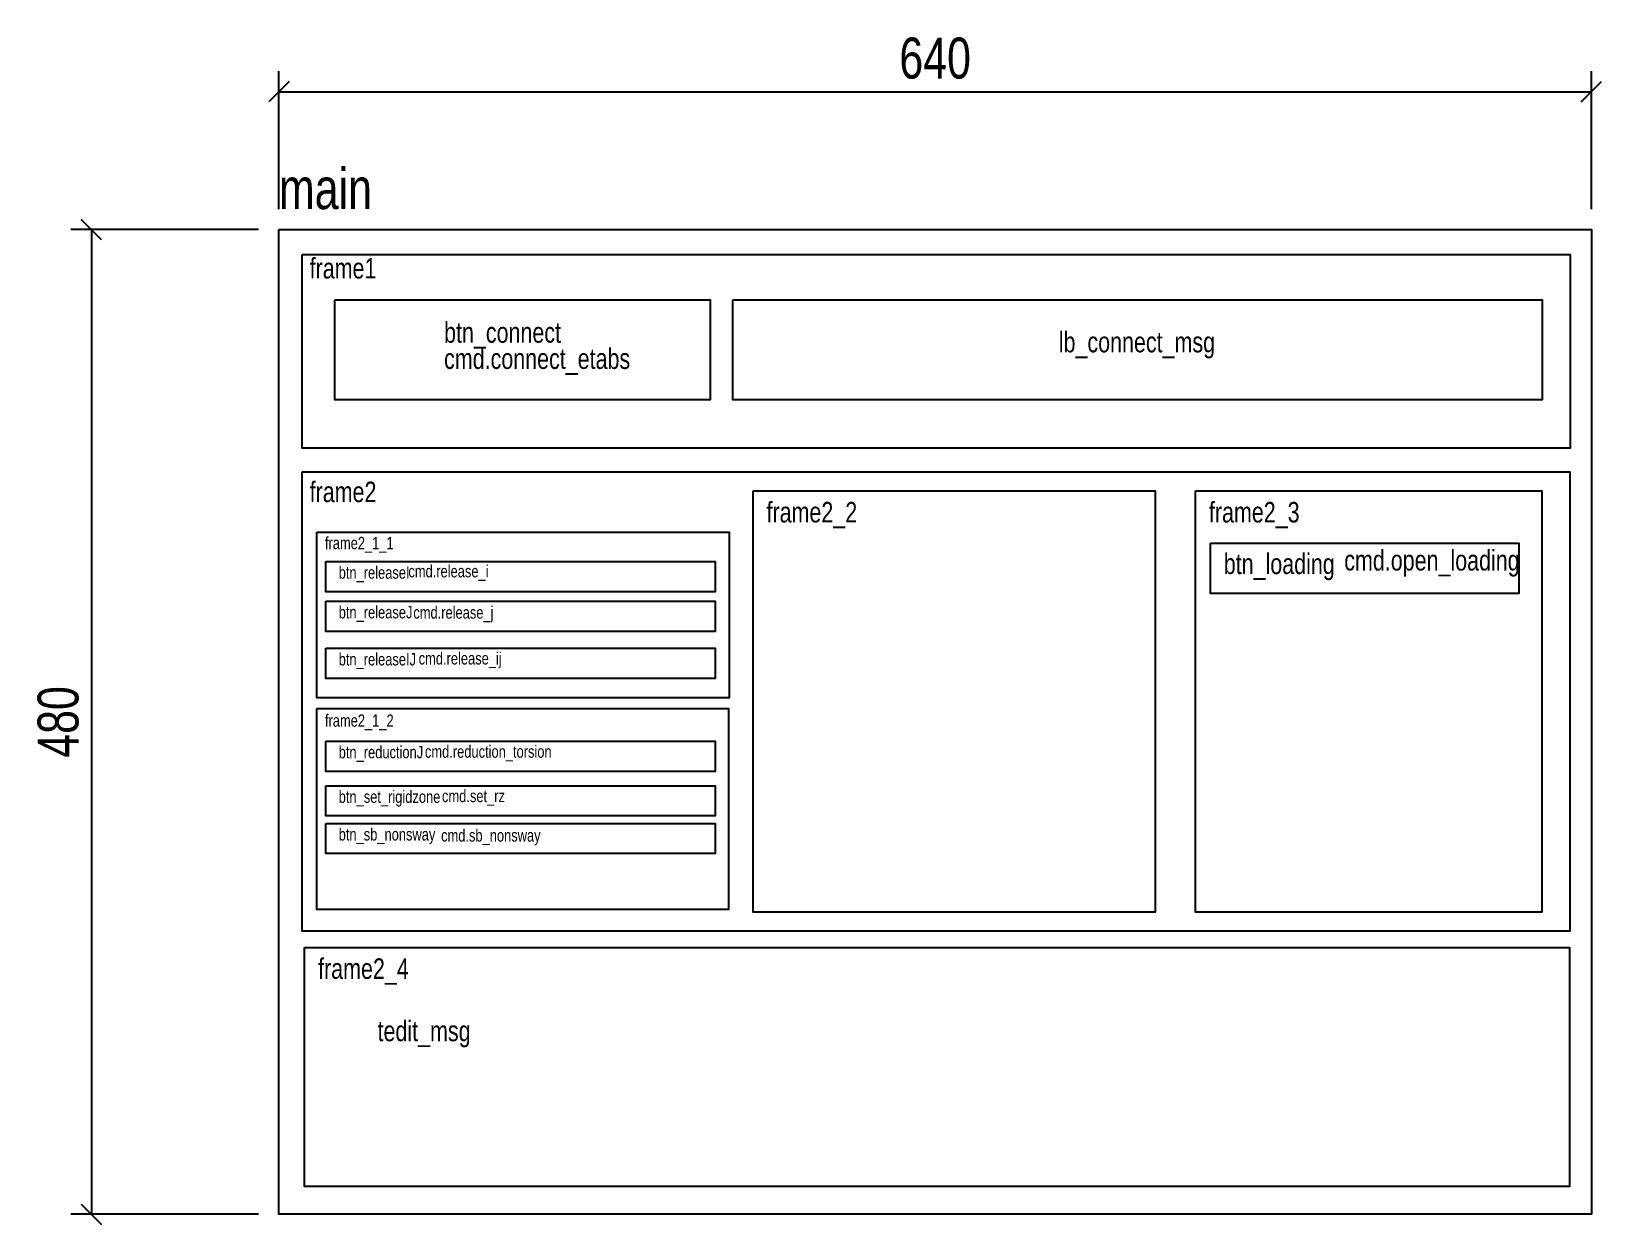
# Model space of a CAD drawing. Header units: millimetres. Extents: x -114636 to -113870, y -130949 to -130367.
import ezdxf

# ---------------------------------------------------------------- set-up
doc = ezdxf.new("R2010")
doc.units = ezdxf.units.MM
doc.header["$LTSCALE"] = 1000
doc.header["$PDMODE"] = 33
doc.header["$PDSIZE"] = 40
for name, color, linetype in [('HATCH', 5, 'Continuous'), ('section', 1, 'Continuous'), ('TEXT', 3, 'Continuous')]:
    doc.layers.add(name, color=color, linetype=linetype)
doc.styles.add('evStandard', font='', dxfattribs={"width": 0.8})
doc.styles.get('evStandard').set_extended_font_data('PMingLiU')
doc.dimstyles.new('1_10', dxfattribs={"dimscale": 10, "dimtxt": 2, "dimasz": 1, "dimexe": 1, "dimexo": 1, "dimgap": 0.5, "dimtad": 3, "dimdec": 0, "dimrnd": 0.001, "dimzin": 0, "dimdsep": 46, "dimtxsty": 'evStandard', "dimblk": 'OBLIQUE', "dimcen": 0, "dimclrd": 256, "dimclre": 256, "dimclrt": 3, "dimadec": 0, "dimazin": 0, "dimtfac": 1, "dimtdec": 0, "dimtofl": 0, "dimtmove": 2, "dimatfit": 2, "dimfxl": 1, "dimtolj": 1, "dimtzin": 0, "dimarcsym": 0})

# ---------------------------------------------------------------- blocks, each defined once
blk = doc.blocks.new('_Oblique')
at = {"color": 0, "linetype": 'ByBlock', "lineweight": -2}
blk.add_line((-0.5, -0.5), (0.5, 0.5), dxfattribs=at)
blk = doc.blocks.new('*D111')
at = {"layer": 'defpoints', "color": 0, "transparency": 16777216}
for p in [(-113875.07, -130396.64), (-114515.07, -130463.87), (-113875.07, -130463.87)]:
    blk.add_point(p, dxfattribs=at)
at = {"layer": 'section', "lineweight": -2, "transparency": 16777216}
for p, q in [((-114515.07, -130453.87), (-114515.07, -130386.64)), ((-113875.07, -130453.87), (-113875.07, -130386.64)), ((-114515.07, -130396.64), (-113875.07, -130396.64))]:
    blk.add_line(p, q, dxfattribs=at)
at = {"layer": 'section', "lineweight": -2, "transparency": 16777216, "xscale": 10, "yscale": 10, "zscale": 10, "rotation": 180}
blk.add_blockref('_Oblique', (-114515.07, -130396.64), dxfattribs=at)
at = {"layer": 'section', "lineweight": -2, "transparency": 16777216, "xscale": 10, "yscale": 10, "zscale": 10}
blk.add_blockref('_Oblique', (-113875.07, -130396.64), dxfattribs=at)
at = {"layer": 'section', "color": 3, "transparency": 16777216, "insert": (-114195.07, -130380.38), "char_height": 20, "attachment_point": 5, "style": 'evStandard'}
blk.add_mtext('\\A1;640', dxfattribs=at)
blk = doc.blocks.new('*D112')
at = {"layer": 'defpoints', "color": 0, "transparency": 16777216}
for p in [(-114515.07, -130463.87), (-114606.53, -130943.87), (-114515.07, -130943.87)]:
    blk.add_point(p, dxfattribs=at)
at = {"layer": 'section', "lineweight": -2, "transparency": 16777216}
for p, q in [((-114525.07, -130463.87), (-114616.53, -130463.87)), ((-114606.53, -130463.87), (-114606.53, -130943.87)), ((-114525.07, -130943.87), (-114616.53, -130943.87))]:
    blk.add_line(p, q, dxfattribs=at)
at = {"layer": 'section', "lineweight": -2, "transparency": 16777216, "xscale": 10, "yscale": 10, "zscale": 10}
for p, rotation in [((-114606.53, -130463.87), 90), ((-114606.53, -130943.87), 270)]:
    blk.add_blockref('_Oblique', p, dxfattribs=dict(at, rotation=rotation))
at = {"layer": 'section', "color": 3, "transparency": 16777216, "insert": (-114622.66, -130703.87), "char_height": 20, "attachment_point": 5, "rotation": 90, "style": 'evStandard'}
blk.add_mtext('\\A1;480', dxfattribs=at)

msp = doc.modelspace()

# ---------------------------------------------------------------- linework, layer by layer
msp.add_lwpolyline([(-114515.07, -130463.87), (-113875.07, -130463.87), (-113875.07, -130943.87), (-114515.07, -130943.87)], close=True)
at = {"layer": 'section'}
for points in [[(-114503.67, -130475.97), (-113885.46, -130475.97), (-113885.46, -130570.39), (-114503.67, -130570.39)], [(-114487.8, -130498.15), (-114304.86, -130498.15), (-114304.86, -130546.9), (-114487.8, -130546.9)], [(-114293.79, -130498.15), (-113899.08, -130498.15), (-113899.08, -130546.9), (-114293.79, -130546.9)], [(-114503.67, -130581.91), (-113885.51, -130581.91), (-113885.51, -130805.91), (-114503.67, -130805.91)], [(-114283.8, -130591.26), (-114087.76, -130591.26), (-114087.76, -130796.56), (-114283.8, -130796.56)], [(-114068.07, -130591.26), (-113899.19, -130591.26), (-113899.19, -130796.56), (-114068.07, -130796.56)], [(-114496.54, -130611.29), (-114295.57, -130611.29), (-114295.57, -130692.09), (-114496.54, -130692.09)], [(-114060.82, -130616.67), (-113910.39, -130616.67), (-113910.39, -130641.25), (-114060.82, -130641.25)], [(-114492.19, -130625.67), (-114302.29, -130625.67), (-114302.29, -130640.42), (-114492.19, -130640.42)], [(-114492.19, -130645.02), (-114302.29, -130645.02), (-114302.29, -130659.77), (-114492.19, -130659.77)], [(-114492.19, -130667.95), (-114302.29, -130667.95), (-114302.29, -130682.7), (-114492.19, -130682.7)], [(-114496.54, -130697.31), (-114295.83, -130697.31), (-114295.83, -130795.36), (-114496.54, -130795.36)], [(-114492.19, -130713.24), (-114302.29, -130713.24), (-114302.29, -130727.98), (-114492.19, -130727.98)], [(-114492.19, -130734.96), (-114302.29, -130734.96), (-114302.29, -130749.7), (-114492.19, -130749.7)], [(-114492.19, -130753.29), (-114302.29, -130753.29), (-114302.29, -130768.03), (-114492.19, -130768.03)], [(-114502.62, -130813.75), (-113885.64, -130813.75), (-113885.64, -130930.24), (-114502.62, -130930.24)]]:
    msp.add_lwpolyline(points, close=True, dxfattribs=at)

# ---------------------------------------------------------------- texts
at = {"layer": 'HATCH', "style": 'evStandard', "width": 0.8}
for s, height, p in [('cmd.connect_etabs', 10, (-114434.54, -130531.78)), ('cmd.open_loading', 10, (-113995.56, -130630.05)), ('cmd.release_i', 6, (-114451.95, -130633.39)), ('cmd.release_j', 6, (-114449.54, -130653.49)), ('cmd.release_ij', 6, (-114446.93, -130675.86)), ('cmd.reduction_torsion', 6, (-114443.87, -130721.31)), ('cmd.set_rz', 6, (-114435.56, -130742.94)), ('cmd.sb_nonsway', 6, (-114435.99, -130762.17))]:
    msp.add_text(s, height=height, dxfattribs=at).set_placement(p)
at = {"layer": 'TEXT', "style": 'evStandard', "width": 0.8}
for s, height, p in [('main', 20, (-114515.07, -130453.87)), ('frame1', 10, (-114500.1, -130487.69)), ('btn_connect', 10, (-114434.54, -130519.01)), ('lb_connect_msg', 10, (-114134.77, -130523.69)), ('frame2', 10, (-114500.1, -130596.71)), ('frame2_2', 10, (-114277.3, -130606.61)), ('frame2_3', 10, (-114061.56, -130606.61)), ('frame2_1_1', 6, (-114492.64, -130619.64)), ('btn_loading', 10, (-114054.32, -130631.77)), ('btn_releaseI', 6, (-114485.93, -130634.03)), ('btn_releaseJ', 6, (-114485.93, -130653.39)), ('btn_releaseIJ', 6, (-114485.93, -130676.32)), ('frame2_1_2', 6, (-114492.64, -130706.18)), ('btn_reductionJ', 6, (-114485.93, -130721.6)), ('btn_set_rigidzone', 6, (-114485.93, -130743.32)), ('btn_sb_nonsway', 6, (-114485.93, -130761.65)), ('frame2_4', 10, (-114495.98, -130829.09)), ('tedit_msg', 10, (-114466.98, -130859.49))]:
    msp.add_text(s, height=height, dxfattribs=at).set_placement(p)

# ---------------------------------------------------------------- dimensions: what is measured, and where the dimension line sits
at = {"layer": 'section'}
dim = msp.add_linear_dim(base=(-113875.07, -130396.64), p1=(-114515.07, -130463.87), p2=(-113875.07, -130463.87), dimstyle='1_10', dxfattribs=at)
dim.commit()
dim.dimension.update_dxf_attribs({"geometry": '*D111', "text_midpoint": (-114195.07, -130380.38)})
dim = msp.add_linear_dim(base=(-114606.53, -130943.87), p1=(-114515.07, -130463.87), p2=(-114515.07, -130943.87), angle=90, dimstyle='1_10', dxfattribs=at)
dim.commit()
dim.dimension.update_dxf_attribs({"geometry": '*D112', "text_midpoint": (-114622.66, -130703.87)})

doc.saveas('drawing.dxf')
